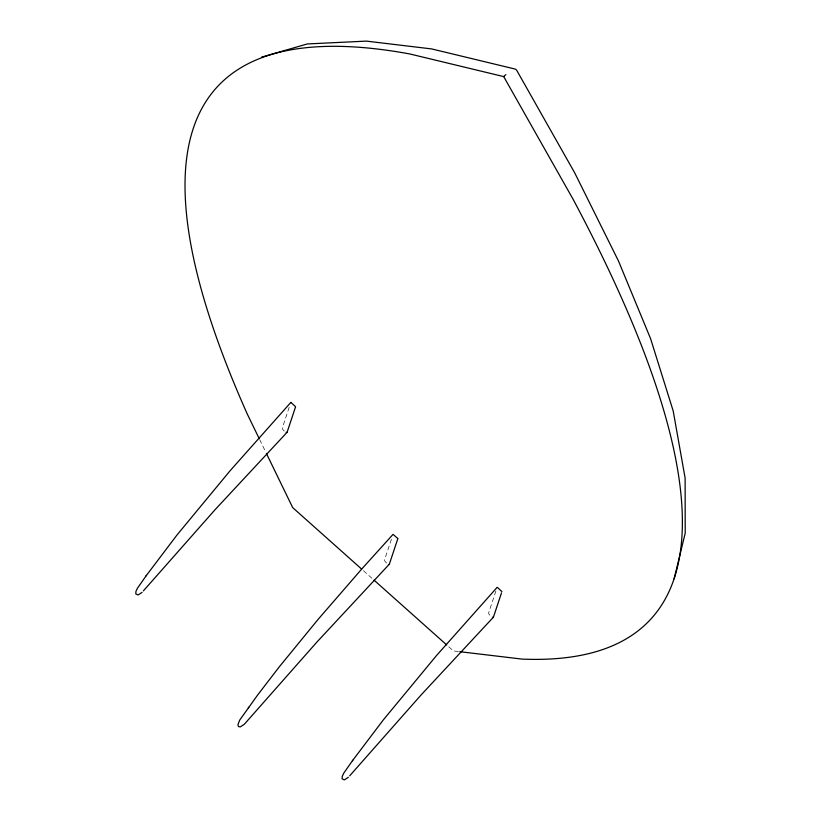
<?xml version="1.0" encoding="UTF-8"?>
<svg xmlns="http://www.w3.org/2000/svg" width="821" height="821" viewBox="0 0 821 821"><rect width="100%" height="100%" fill="white"/><g stroke="black" fill="none" stroke-linecap="round" stroke-linejoin="round"><path stroke-width="0.62" stroke-dasharray="4.11 3.08" d="M289.197 407.308L282.321 427.977A3.212 1.006 43.6 0 0 284.24 431.056M391.432 539.223L384.556 559.891A3.212 1.006 43.6 0 0 387.112 563.483M495.905 591.038L488.639 612.897A3.212 1.006 43.6 0 0 491.82 616.91M458.498 651.535L453.408 650.93L447.671 645.809M363.477 570.728L372.087 578.415M259.693 439.635L265.85 452.309"/><path stroke-width="1.23" d="M674.113 578.805L685.207 533.168L685.125 478.15L673.199 410.962L650.56 338.591L618.459 260.955L574.69 172.821L516.532 70.001L515.239 69.087L431.589 48.911L366.351 41.112L307.28 43.954L261.499 57.172M143.367 590.915L214.815 509.985L287.104 432.267L295.601 406.723L290.891 402.403M397.754 538.463L393.054 534.358L362.338 568.327L318.138 619.332L279.253 666.878L257.804 694.792L239.681 720.14L237.926 724.727L238.49 726.595L240.317 726.872L244.299 724.286L317.06 641.899L389.339 564.181L397.836 538.638M349.684 775.824L421.142 694.905L493.421 617.176L501.508 592.865M290.819 402.444L230.208 470.607L177.018 534.964L146.097 575.849L137.446 588.226L135.947 591.428L135.793 593.922L138.082 594.958L142.064 592.372M497.136 587.354L436.526 655.527L383.335 719.884L352.414 760.769L343.763 773.146L342.265 776.348L342.111 778.842L344.399 779.878L348.381 777.282M146.097 575.849L146.477 575.326M248.332 707.764L248.712 707.24M352.414 760.769L352.794 760.246M259.138 438.486L247.398 414.297A2526.381 511.329 42.9 0 1 409.812 53.96L503.704 76.599L505.859 74.598M459.77 651.689L522.074 659.099A2492.905 504.546 42.9 0 0 573.007 199.103L503.704 76.599M497.454 587.436L501.918 591.643M361.568 569.025L292.687 507.604L266.404 453.459M374.007 580.119L446.716 644.957M492.857 617.351A3.212 1.006 43.6 0 1 492.384 617.207M493.421 617.176A3.212 1.006 43.6 0 1 493.216 617.341M389.339 564.171A3.212 1.006 43.6 0 1 389.133 564.335M286.539 432.431A3.212 1.006 43.6 0 1 286.067 432.287M287.104 432.257A3.212 1.006 43.6 0 1 286.898 432.421"/></g></svg>
